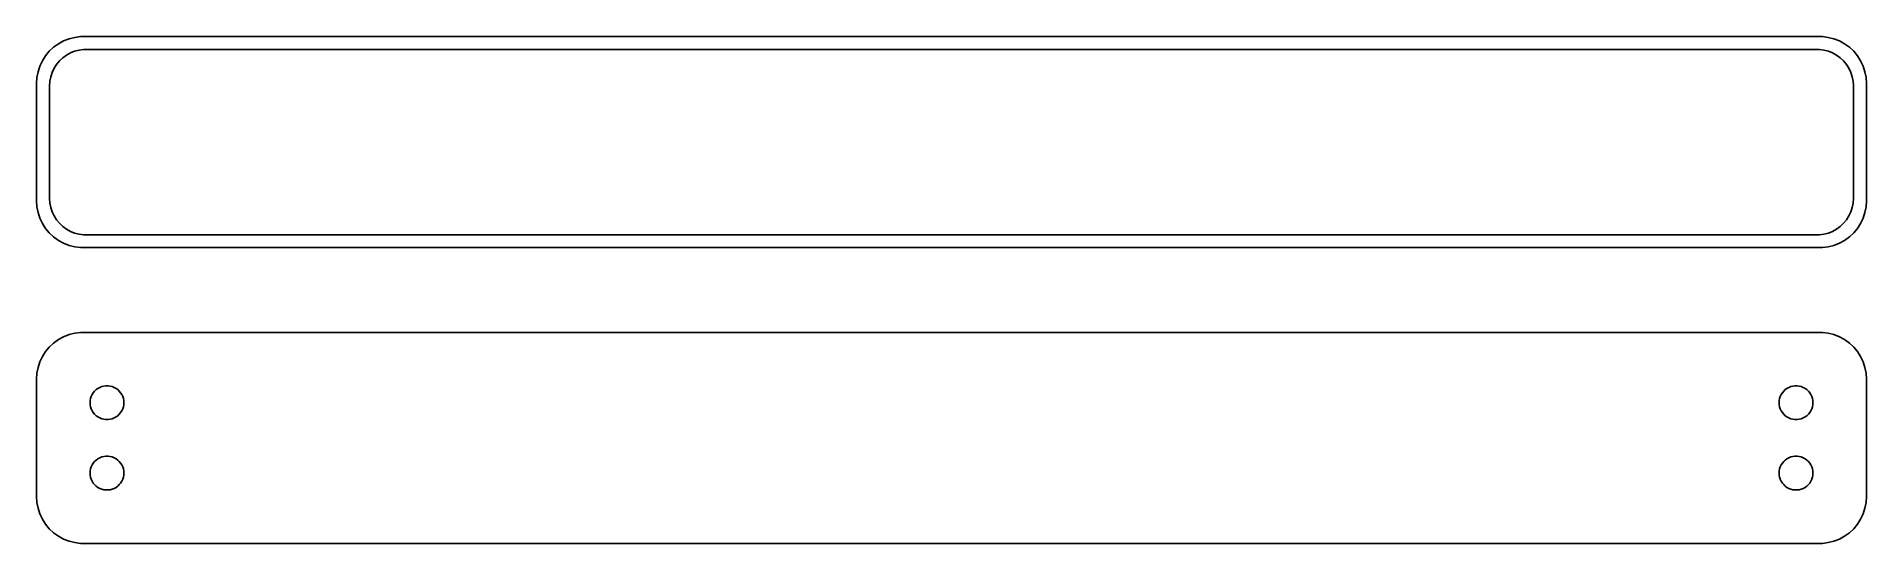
# Model space of a CAD drawing. Header units: metres. Extents: x -98 to 98, y 20 to 74.
import ezdxf

# ---------------------------------------------------------------- set-up
doc = ezdxf.new("R2010")
doc.units = ezdxf.units.M

msp = doc.modelspace()

# ---------------------------------------------------------------- linework, layer by layer
for p, q in [((-93.4369, 74.1614), (-94.0451, 74.0053)), ((-92.8139, 74.2401), (-93.4369, 74.1614)), ((92.8139, 74.2401), (-92.8139, 74.2401)), ((93.4369, 74.1614), (92.8139, 74.2401)), ((94.0451, 74.0053), (93.4369, 74.1614)), ((-96.5451, 72.1889), (-96.8815, 71.6588)), ((-96.1448, 72.6727), (-96.5451, 72.1889)), ((-95.6871, 73.1026), (-96.1448, 72.6727)), ((-95.1791, 73.4716), (-95.6871, 73.1026)), ((-94.6289, 73.7741), (-95.1791, 73.4716)), ((-94.7165, 71.9815), (-94.3234, 72.2671)), ((-94.0451, 74.0053), (-94.6289, 73.7741)), ((-94.3234, 72.2671), (-93.8975, 72.5012)), ((-93.8975, 72.5012), (-93.4457, 72.6801)), ((-93.4457, 72.6801), (-92.9751, 72.8009)), ((-92.9751, 72.8009), (-92.493, 72.8618)), ((-92.493, 72.8618), (92.493, 72.8618)), ((92.493, 72.8618), (92.9751, 72.8009)), ((92.9751, 72.8009), (93.4457, 72.6801)), ((93.4457, 72.6801), (93.8975, 72.5012)), ((93.8975, 72.5012), (94.3234, 72.2671)), ((94.6289, 73.7741), (94.0451, 74.0053)), ((94.3234, 72.2671), (94.7165, 71.9815)), ((95.1791, 73.4716), (94.6289, 73.7741)), ((95.6871, 73.1026), (95.1791, 73.4716)), ((96.1448, 72.6727), (95.6871, 73.1026)), ((96.5451, 72.1889), (96.1448, 72.6727)), ((96.8815, 71.6588), (96.5451, 72.1889)), ((-97.3429, 70.4934), (-97.4606, 69.8767)), ((-97.1489, 71.0906), (-97.3429, 70.4934)), ((-96.8815, 71.6588), (-97.1489, 71.0906)), ((-95.9979, 69.9623), (-95.8477, 70.4244)), ((-95.8477, 70.4244), (-95.6408, 70.8641)), ((-95.6408, 70.8641), (-95.3805, 71.2744)), ((-95.3805, 71.2744), (-95.0707, 71.6488)), ((-95.0707, 71.6488), (-94.7165, 71.9815)), ((94.7165, 71.9815), (95.0707, 71.6488)), ((95.0707, 71.6488), (95.3805, 71.2744)), ((95.3805, 71.2744), (95.6408, 70.8641)), ((95.6408, 70.8641), (95.8477, 70.4244)), ((95.8477, 70.4244), (95.9979, 69.9623)), ((97.1489, 71.0906), (96.8815, 71.6588)), ((97.3429, 70.4934), (97.1489, 71.0906)), ((97.4606, 69.8767), (97.3429, 70.4934)), ((-97.4606, 69.8767), (-97.5, 69.25)), ((-97.5, 69.25), (-97.5, 56.75)), ((-96.1195, 69), (-96.089, 69.485)), ((-96.1195, 57), (-96.1195, 69)), ((-96.089, 69.485), (-95.9979, 69.9623)), ((95.9979, 69.9623), (96.089, 69.485)), ((96.089, 69.485), (96.1195, 69)), ((96.1195, 69), (96.1195, 57)), ((97.5, 69.25), (97.4606, 69.8767)), ((97.5, 56.75), (97.5, 69.25)), ((-97.5, 56.75), (-97.4606, 56.1233)), ((-96.089, 56.515), (-96.1195, 57)), ((96.1195, 57), (96.089, 56.515)), ((97.4606, 56.1233), (97.5, 56.75)), ((-97.4606, 56.1233), (-97.3429, 55.5066)), ((-97.3429, 55.5066), (-97.1489, 54.9094)), ((-97.1489, 54.9094), (-96.8815, 54.3412)), ((-95.9979, 56.0377), (-96.089, 56.515)), ((-95.8477, 55.5756), (-95.9979, 56.0377)), ((-95.6408, 55.1359), (-95.8477, 55.5756)), ((-95.3805, 54.7256), (-95.6408, 55.1359)), ((-95.0707, 54.3512), (-95.3805, 54.7256)), ((95.3805, 54.7256), (95.0707, 54.3512)), ((95.6408, 55.1359), (95.3805, 54.7256)), ((95.8477, 55.5756), (95.6408, 55.1359)), ((95.9979, 56.0377), (95.8477, 55.5756)), ((96.089, 56.515), (95.9979, 56.0377)), ((96.8815, 54.3412), (97.1489, 54.9094)), ((97.1489, 54.9094), (97.3429, 55.5066)), ((97.3429, 55.5066), (97.4606, 56.1233)), ((-96.8815, 54.3412), (-96.5451, 53.8111)), ((-96.5451, 53.8111), (-96.1448, 53.3273)), ((-96.1448, 53.3273), (-95.6871, 52.8974)), ((-95.6871, 52.8974), (-95.1791, 52.5284)), ((-94.7165, 54.0185), (-95.0707, 54.3512)), ((-94.3234, 53.7329), (-94.7165, 54.0185)), ((-93.8975, 53.4988), (-94.3234, 53.7329)), ((-93.4457, 53.3199), (-93.8975, 53.4988)), ((-92.9751, 53.1991), (-93.4457, 53.3199)), ((-92.493, 53.1382), (-92.9751, 53.1991)), ((92.493, 53.1382), (-92.493, 53.1382)), ((92.9751, 53.1991), (92.493, 53.1382)), ((93.4457, 53.3199), (92.9751, 53.1991)), ((93.8975, 53.4988), (93.4457, 53.3199)), ((94.3234, 53.7329), (93.8975, 53.4988)), ((94.7165, 54.0185), (94.3234, 53.7329)), ((95.0707, 54.3512), (94.7165, 54.0185)), ((95.1791, 52.5284), (95.6871, 52.8974)), ((95.6871, 52.8974), (96.1448, 53.3273)), ((96.1448, 53.3273), (96.5451, 53.8111)), ((96.5451, 53.8111), (96.8815, 54.3412)), ((-95.1791, 52.5284), (-94.6289, 52.2259)), ((-94.6289, 52.2259), (-94.0451, 51.9947)), ((-94.0451, 51.9947), (-93.4369, 51.8386)), ((-93.4369, 51.8386), (-92.8139, 51.7599)), ((-92.8139, 51.7599), (92.8139, 51.7599)), ((92.8139, 51.7599), (93.4369, 51.8386)), ((93.4369, 51.8386), (94.0451, 51.9947)), ((94.0451, 51.9947), (94.6289, 52.2259)), ((94.6289, 52.2259), (95.1791, 52.5284)), ((-96.1448, 41.1727), (-96.5451, 40.6889)), ((-95.6871, 41.6026), (-96.1448, 41.1727)), ((-95.1791, 41.9716), (-95.6871, 41.6026)), ((-94.6289, 42.2741), (-95.1791, 41.9716)), ((-94.0451, 42.5053), (-94.6289, 42.2741)), ((-93.4369, 42.6614), (-94.0451, 42.5053)), ((-92.8139, 42.7401), (-93.4369, 42.6614)), ((92.8139, 42.7401), (-92.8139, 42.7401)), ((93.4369, 42.6614), (92.8139, 42.7401)), ((94.0451, 42.5053), (93.4369, 42.6614)), ((94.6289, 42.2741), (94.0451, 42.5053)), ((95.1791, 41.9716), (94.6289, 42.2741)), ((95.6871, 41.6026), (95.1791, 41.9716)), ((96.1448, 41.1727), (95.6871, 41.6026)), ((96.5451, 40.6889), (96.1448, 41.1727)), ((-97.1489, 39.5906), (-97.3429, 38.9934)), ((-96.8815, 40.1588), (-97.1489, 39.5906)), ((-96.5451, 40.6889), (-96.8815, 40.1588)), ((96.8815, 40.1588), (96.5451, 40.6889)), ((97.1489, 39.5906), (96.8815, 40.1588)), ((97.3429, 38.9934), (97.1489, 39.5906)), ((-97.4606, 38.3767), (-97.5, 37.75)), ((-97.5, 37.75), (-97.5, 25.25)), ((-97.3429, 38.9934), (-97.4606, 38.3767)), ((97.4606, 38.3767), (97.3429, 38.9934)), ((97.5, 37.75), (97.4606, 38.3767)), ((97.5, 25.25), (97.5, 37.75)), ((-91.8, 35.25), (-91.7858, 35.4756)), ((-91.7858, 35.0244), (-91.8, 35.25)), ((-91.7858, 35.4756), (-91.7434, 35.6976)), ((-91.7434, 35.6976), (-91.6736, 35.9126)), ((-91.6736, 35.9126), (-91.5773, 36.1171)), ((-91.5773, 36.1171), (-91.4562, 36.308)), ((-91.4562, 36.308), (-91.3121, 36.4822)), ((-91.3121, 36.4822), (-91.1474, 36.6369)), ((-91.1474, 36.6369), (-90.9645, 36.7698)), ((-90.9645, 36.7698), (-90.7664, 36.8787)), ((-90.7664, 36.8787), (-90.5562, 36.9619)), ((-90.5562, 36.9619), (-90.3373, 37.0181)), ((-90.3373, 37.0181), (-90.113, 37.0464)), ((-90.113, 37.0464), (-89.887, 37.0464)), ((-89.887, 37.0464), (-89.6627, 37.0181)), ((-89.6627, 37.0181), (-89.4438, 36.9619)), ((-89.4438, 36.9619), (-89.2336, 36.8787)), ((-89.2336, 36.8787), (-89.0355, 36.7698)), ((-89.0355, 36.7698), (-88.8526, 36.6369)), ((-88.8526, 36.6369), (-88.6879, 36.4822)), ((-88.6879, 36.4822), (-88.5438, 36.308)), ((-88.5438, 36.308), (-88.4226, 36.1171)), ((-88.4226, 36.1171), (-88.3264, 35.9126)), ((-88.3264, 35.9126), (-88.2565, 35.6976)), ((-88.2565, 35.6976), (-88.2142, 35.4756)), ((-88.2142, 35.4756), (-88.2, 35.25)), ((-88.2, 35.25), (-88.2142, 35.0244)), ((88.2, 35.25), (88.2142, 35.4756)), ((88.2142, 35.0244), (88.2, 35.25)), ((88.2142, 35.4756), (88.2565, 35.6976)), ((88.2565, 35.6976), (88.3264, 35.9126)), ((88.3264, 35.9126), (88.4226, 36.1171)), ((88.4226, 36.1171), (88.5438, 36.308)), ((88.5438, 36.308), (88.6879, 36.4822)), ((88.6879, 36.4822), (88.8526, 36.6369)), ((88.8526, 36.6369), (89.0355, 36.7698)), ((89.0355, 36.7698), (89.2336, 36.8787)), ((89.2336, 36.8787), (89.4438, 36.9619)), ((89.4438, 36.9619), (89.6627, 37.0181)), ((89.6627, 37.0181), (89.887, 37.0464)), ((89.887, 37.0464), (90.113, 37.0464)), ((90.113, 37.0464), (90.3373, 37.0181)), ((90.3373, 37.0181), (90.5562, 36.9619)), ((90.5562, 36.9619), (90.7664, 36.8787)), ((90.7664, 36.8787), (90.9645, 36.7698)), ((90.9645, 36.7698), (91.1474, 36.6369)), ((91.1474, 36.6369), (91.3121, 36.4822)), ((91.3121, 36.4822), (91.4562, 36.308)), ((91.4562, 36.308), (91.5773, 36.1171)), ((91.5773, 36.1171), (91.6736, 35.9126)), ((91.6736, 35.9126), (91.7434, 35.6976)), ((91.7434, 35.6976), (91.7858, 35.4756)), ((91.7858, 35.4756), (91.8, 35.25)), ((91.8, 35.25), (91.7858, 35.0244)), ((-91.7434, 34.8024), (-91.7858, 35.0244)), ((-91.6736, 34.5874), (-91.7434, 34.8024)), ((-91.5773, 34.3828), (-91.6736, 34.5874)), ((-91.4562, 34.192), (-91.5773, 34.3828)), ((-91.3121, 34.0178), (-91.4562, 34.192)), ((-91.1474, 33.8631), (-91.3121, 34.0178)), ((-90.9645, 33.7302), (-91.1474, 33.8631)), ((-90.7664, 33.6213), (-90.9645, 33.7302)), ((-90.5562, 33.5381), (-90.7664, 33.6213)), ((-90.3373, 33.4819), (-90.5562, 33.5381)), ((-90.113, 33.4536), (-90.3373, 33.4819)), ((-89.887, 33.4536), (-90.113, 33.4536)), ((-89.6627, 33.4819), (-89.887, 33.4536)), ((-89.4438, 33.5381), (-89.6627, 33.4819)), ((-89.2336, 33.6213), (-89.4438, 33.5381)), ((-89.0355, 33.7302), (-89.2336, 33.6213)), ((-88.8526, 33.8631), (-89.0355, 33.7302)), ((-88.6879, 34.0178), (-88.8526, 33.8631)), ((-88.5438, 34.192), (-88.6879, 34.0178)), ((-88.4226, 34.3828), (-88.5438, 34.192)), ((-88.3264, 34.5874), (-88.4226, 34.3828)), ((-88.2565, 34.8024), (-88.3264, 34.5874)), ((-88.2142, 35.0244), (-88.2565, 34.8024)), ((88.2565, 34.8024), (88.2142, 35.0244)), ((88.3264, 34.5874), (88.2565, 34.8024)), ((88.4226, 34.3828), (88.3264, 34.5874)), ((88.5438, 34.192), (88.4226, 34.3828)), ((88.6879, 34.0178), (88.5438, 34.192)), ((88.8526, 33.8631), (88.6879, 34.0178)), ((89.0355, 33.7302), (88.8526, 33.8631)), ((89.2336, 33.6213), (89.0355, 33.7302)), ((89.4438, 33.5381), (89.2336, 33.6213)), ((89.6627, 33.4819), (89.4438, 33.5381)), ((89.887, 33.4536), (89.6627, 33.4819)), ((90.113, 33.4536), (89.887, 33.4536)), ((90.3373, 33.4819), (90.113, 33.4536)), ((90.5562, 33.5381), (90.3373, 33.4819)), ((90.7664, 33.6213), (90.5562, 33.5381)), ((90.9645, 33.7302), (90.7664, 33.6213)), ((91.1474, 33.8631), (90.9645, 33.7302)), ((91.3121, 34.0178), (91.1474, 33.8631)), ((91.4562, 34.192), (91.3121, 34.0178)), ((91.5773, 34.3828), (91.4562, 34.192)), ((91.6736, 34.5874), (91.5773, 34.3828)), ((91.7434, 34.8024), (91.6736, 34.5874)), ((91.7858, 35.0244), (91.7434, 34.8024)), ((-91.1474, 29.1369), (-90.9645, 29.2698)), ((-90.9645, 29.2698), (-90.7664, 29.3787)), ((-90.7664, 29.3787), (-90.5562, 29.4619)), ((-90.5562, 29.4619), (-90.3373, 29.5181)), ((-90.3373, 29.5181), (-90.113, 29.5464)), ((-90.113, 29.5464), (-89.887, 29.5464)), ((-89.887, 29.5464), (-89.6627, 29.5181)), ((-89.6627, 29.5181), (-89.4438, 29.4619)), ((-89.4438, 29.4619), (-89.2336, 29.3787)), ((-89.2336, 29.3787), (-89.0355, 29.2698)), ((-89.0355, 29.2698), (-88.8526, 29.1369)), ((88.8526, 29.1369), (89.0355, 29.2698)), ((89.0355, 29.2698), (89.2336, 29.3787)), ((89.2336, 29.3787), (89.4438, 29.4619)), ((89.4438, 29.4619), (89.6627, 29.5181)), ((89.6627, 29.5181), (89.887, 29.5464)), ((89.887, 29.5464), (90.113, 29.5464)), ((90.113, 29.5464), (90.3373, 29.5181)), ((90.3373, 29.5181), (90.5562, 29.4619)), ((90.5562, 29.4619), (90.7664, 29.3787)), ((90.7664, 29.3787), (90.9645, 29.2698)), ((90.9645, 29.2698), (91.1474, 29.1369)), ((-91.8, 27.75), (-91.7858, 27.9756)), ((-91.7858, 27.5244), (-91.8, 27.75)), ((-91.7858, 27.9756), (-91.7434, 28.1976)), ((-91.7434, 27.3024), (-91.7858, 27.5244)), ((-91.7434, 28.1976), (-91.6736, 28.4126)), ((-91.6736, 27.0874), (-91.7434, 27.3024)), ((-91.6736, 28.4126), (-91.5773, 28.6172)), ((-91.5773, 28.6172), (-91.4562, 28.808)), ((-91.4562, 28.808), (-91.3121, 28.9822)), ((-91.3121, 28.9822), (-91.1474, 29.1369)), ((-88.8526, 29.1369), (-88.6879, 28.9822)), ((-88.6879, 28.9822), (-88.5438, 28.808)), ((-88.5438, 28.808), (-88.4226, 28.6172)), ((-88.4226, 28.6172), (-88.3264, 28.4126)), ((-88.3264, 28.4126), (-88.2565, 28.1976)), ((-88.2565, 27.3024), (-88.3264, 27.0874)), ((-88.2565, 28.1976), (-88.2142, 27.9756)), ((-88.2142, 27.5244), (-88.2565, 27.3024)), ((-88.2142, 27.9756), (-88.2, 27.75)), ((-88.2, 27.75), (-88.2142, 27.5244)), ((88.2, 27.75), (88.2142, 27.9756)), ((88.2142, 27.5244), (88.2, 27.75)), ((88.2142, 27.9756), (88.2565, 28.1976)), ((88.2565, 27.3024), (88.2142, 27.5244)), ((88.2565, 28.1976), (88.3264, 28.4126)), ((88.3264, 27.0874), (88.2565, 27.3024)), ((88.3264, 28.4126), (88.4226, 28.6172)), ((88.4226, 28.6172), (88.5438, 28.808)), ((88.5438, 28.808), (88.6879, 28.9822)), ((88.6879, 28.9822), (88.8526, 29.1369)), ((91.1474, 29.1369), (91.3121, 28.9822)), ((91.3121, 28.9822), (91.4562, 28.808)), ((91.4562, 28.808), (91.5773, 28.6172)), ((91.5773, 28.6172), (91.6736, 28.4126)), ((91.6736, 28.4126), (91.7434, 28.1976)), ((91.7434, 27.3024), (91.6736, 27.0874)), ((91.7434, 28.1976), (91.7858, 27.9756)), ((91.7858, 27.5244), (91.7434, 27.3024)), ((91.7858, 27.9756), (91.8, 27.75)), ((91.8, 27.75), (91.7858, 27.5244)), ((-91.5773, 26.8829), (-91.6736, 27.0874)), ((-91.4562, 26.692), (-91.5773, 26.8829)), ((-91.3121, 26.5178), (-91.4562, 26.692)), ((-91.1474, 26.3631), (-91.3121, 26.5178)), ((-90.9645, 26.2302), (-91.1474, 26.3631)), ((-90.7664, 26.1213), (-90.9645, 26.2302)), ((-90.5562, 26.0381), (-90.7664, 26.1213)), ((-90.3373, 25.9819), (-90.5562, 26.0381)), ((-90.113, 25.9536), (-90.3373, 25.9819)), ((-89.887, 25.9536), (-90.113, 25.9536)), ((-89.6627, 25.9819), (-89.887, 25.9536)), ((-89.4438, 26.0381), (-89.6627, 25.9819)), ((-89.2336, 26.1213), (-89.4438, 26.0381)), ((-89.0355, 26.2302), (-89.2336, 26.1213)), ((-88.8526, 26.3631), (-89.0355, 26.2302)), ((-88.6879, 26.5178), (-88.8526, 26.3631)), ((-88.5438, 26.692), (-88.6879, 26.5178)), ((-88.4226, 26.8829), (-88.5438, 26.692)), ((-88.3264, 27.0874), (-88.4226, 26.8829)), ((88.4226, 26.8829), (88.3264, 27.0874)), ((88.5438, 26.692), (88.4226, 26.8829)), ((88.6879, 26.5178), (88.5438, 26.692)), ((88.8526, 26.3631), (88.6879, 26.5178)), ((89.0355, 26.2302), (88.8526, 26.3631)), ((89.2336, 26.1213), (89.0355, 26.2302)), ((89.4438, 26.0381), (89.2336, 26.1213)), ((89.6627, 25.9819), (89.4438, 26.0381)), ((89.887, 25.9536), (89.6627, 25.9819)), ((90.113, 25.9536), (89.887, 25.9536)), ((90.3373, 25.9819), (90.113, 25.9536)), ((90.5562, 26.0381), (90.3373, 25.9819)), ((90.7664, 26.1213), (90.5562, 26.0381)), ((90.9645, 26.2302), (90.7664, 26.1213)), ((91.1474, 26.3631), (90.9645, 26.2302)), ((91.3121, 26.5178), (91.1474, 26.3631)), ((91.4562, 26.692), (91.3121, 26.5178)), ((91.5773, 26.8829), (91.4562, 26.692)), ((91.6736, 27.0874), (91.5773, 26.8829)), ((-97.5, 25.25), (-97.4606, 24.6233)), ((-97.4606, 24.6233), (-97.3429, 24.0066)), ((-97.3429, 24.0066), (-97.1489, 23.4094)), ((-97.1489, 23.4094), (-96.8815, 22.8412)), ((96.8815, 22.8412), (97.1489, 23.4094)), ((97.1489, 23.4094), (97.3429, 24.0066)), ((97.3429, 24.0066), (97.4606, 24.6233)), ((97.4606, 24.6233), (97.5, 25.25)), ((-96.8815, 22.8412), (-96.5451, 22.3111)), ((-96.5451, 22.3111), (-96.1448, 21.8273)), ((-96.1448, 21.8273), (-95.6871, 21.3974)), ((95.6871, 21.3974), (96.1448, 21.8273)), ((96.1448, 21.8273), (96.5451, 22.3111)), ((96.5451, 22.3111), (96.8815, 22.8412)), ((-95.6871, 21.3974), (-95.1791, 21.0284)), ((-95.1791, 21.0284), (-94.6289, 20.7259)), ((-94.6289, 20.7259), (-94.0451, 20.4947)), ((-94.0451, 20.4947), (-93.4369, 20.3386)), ((-93.4369, 20.3386), (-92.8139, 20.2599)), ((-92.8139, 20.2599), (92.8139, 20.2599)), ((92.8139, 20.2599), (93.4369, 20.3386)), ((93.4369, 20.3386), (94.0451, 20.4947)), ((94.0451, 20.4947), (94.6289, 20.7259)), ((94.6289, 20.7259), (95.1791, 21.0284)), ((95.1791, 21.0284), (95.6871, 21.3974))]:
    msp.add_line(p, q)

doc.saveas('drawing.dxf')
